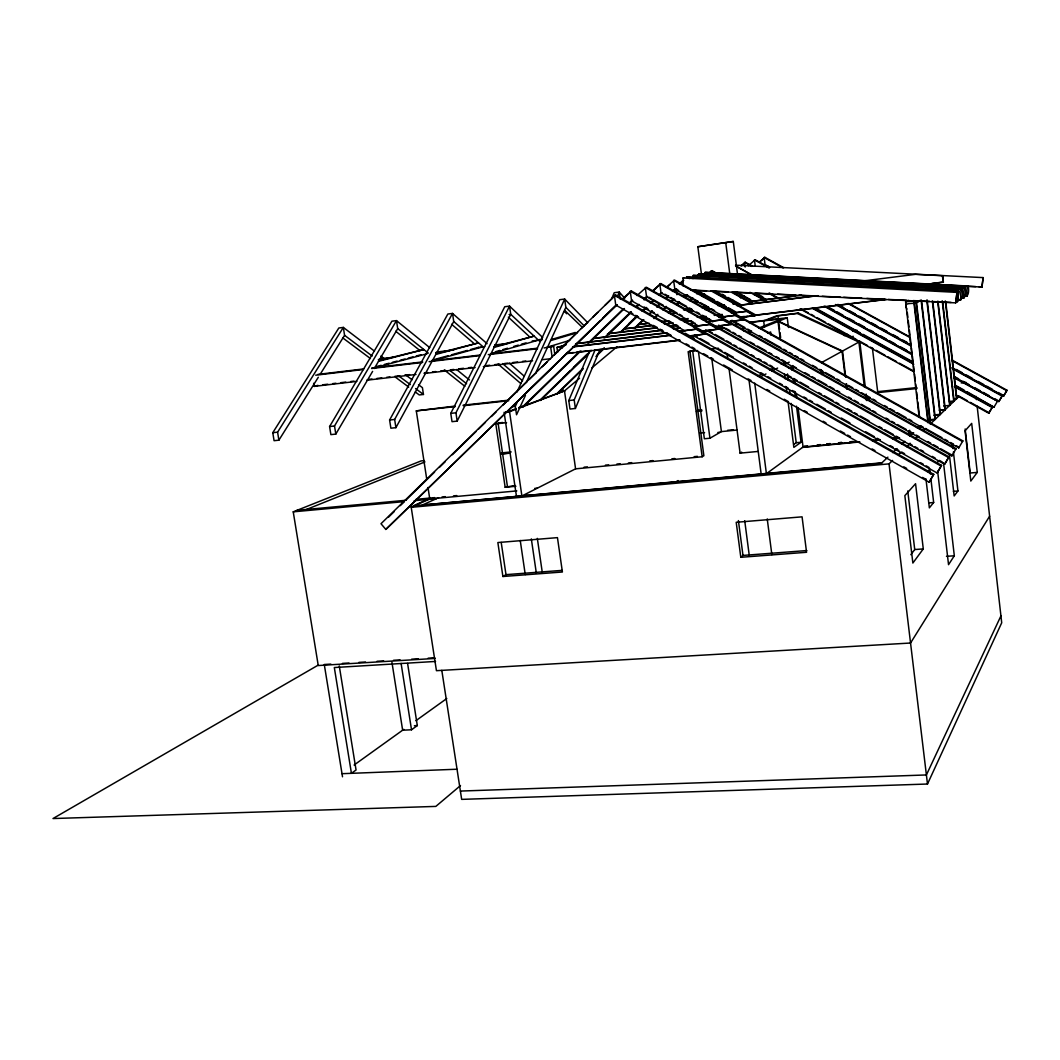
<?xml version="1.0" encoding="UTF-8"?>
<svg xmlns="http://www.w3.org/2000/svg" width="1060" height="1060" viewBox="0 0 1060 1060"><rect width="100%" height="100%" fill="white"/><g stroke="black" fill="none" stroke-linecap="round" stroke-linejoin="round"><path stroke-width="1.5" d="M955.696 302.868L956.994 292.388L955.696 302.868L690.935 290.241M958.836 291.354L957.551 301.755L958.836 291.354L686.376 277.124M960.81 299.794C960.002 274.103 966.866 303.889 957.511 299.635M963.871 297.94C963.076 272.526 969.874 302.047 960.585 297.781M966.985 296.071C966.19 270.936 972.934 300.192 963.686 295.912M981.957 287.035L983.124 277.601L981.957 287.035L960.598 286.081M589.254 351.947L568.783 400.561L569.989 409.054L575.394 408.471L599.96 349.482M575.394 408.471L574.189 399.964L595.124 349.826M617.331 296.628L619.225 292.07L624.724 298.218M611.66 298.787L614.217 292.719L619.225 292.07L620.193 299.052M525.442 395.367L516.538 414.765L515.319 406.364L517.373 401.886M526.29 382.514L564.675 299.066L587.743 322.73M535.711 372.988L565.841 307.347L564.675 299.066L559.773 299.688L516.935 392.041M441.808 670.384L461.67 799.372L927.487 784.029L1001.713 622.776L977.148 406.205M1000.931 615.9L926.4 774.953L460.384 791.065M457.178 421.111L510.734 314.316L509.542 306.128L504.732 306.738L450.765 413.374L452.024 421.668L457.178 421.111L455.933 412.804L509.542 306.128L542.693 337.504M395.91 427.67L453.733 321.524L452.527 313.429L447.837 314.025L389.603 420.012L390.875 428.2L395.91 427.67L394.651 419.468L452.527 313.429L487.07 343.665M933.158 475.039L614.416 295.303L615.754 305.068L929.156 482.181L933.754 474.35L615.595 294.998L380.99 523.719L385.827 529.43L616.947 304.75L385.827 529.43M933.754 474.35L929.156 482.181M693.531 335.728L937.106 472.985L941.558 465.38L631.389 291.01L621.995 299.357M941.558 465.38L937.106 472.985M705.589 329.952L944.619 464.267L948.965 456.873L646.375 287.233L637.033 295.541M948.965 456.873L944.619 464.267M718.614 325.155L951.853 455.893L956.08 448.685L660.817 283.577L652.708 290.718M731.016 320.597L958.744 447.903L962.851 440.894L674.597 280.105L666.515 287.22M955.63 394.903L988.781 413.228L992.412 407.027L954.795 386.277M988.781 413.228L992.412 407.027M954.981 385.694L993.975 407.212L997.526 401.157L954.04 377.201M953.921 376.843L998.838 401.581L1002.31 395.658L951.721 367.846M998.838 401.581L1002.31 395.658M953.019 368.231L1003.608 396.056L1007 390.252L951.893 360.002M1003.608 396.056L1007 390.252M429.75 347.667L396.48 320.61L391.895 321.193L329.594 426.531L330.879 434.626L335.808 434.096L372.617 371.371M374.286 368.522L397.712 328.613L396.48 320.61L334.523 425.988L335.808 434.096M989.629 516.207L910.553 643.023L436.442 670.688L411.214 507.303L428.889 499.339M374.445 351.125L343.334 327.421L338.829 327.99L272.778 432.692L274.076 440.695L278.886 440.178L318.305 377.267M320.054 374.471L344.579 335.331L343.334 327.421L277.587 432.175L278.886 440.178M943.519 462.889L954.318 555.771L948.541 564.675L937.649 471.382M923.287 548.908L912.872 563.045L904.842 495.643L915.562 483.718L923.287 548.908L914.727 549.557L910.845 554.685M977.267 472.389L970.814 481.068L965.064 430.81L971.689 423.391L977.267 472.389L970.192 473.012L965.156 428.969M953.417 451.918L957.935 490.979L954.159 495.947L949.362 454.475M930.865 478.683L933.661 502.506L929.355 507.873L925.95 478.868M951.853 455.893L952.37 455.296L940.816 448.83M958.744 447.903L959.234 447.346L956.345 445.743M993.975 407.212L966.945 391.683M956.08 448.685L955.577 449.268L659.797 283.841L661.016 292.878L712.85 321.935M962.851 440.894L962.387 441.437L673.63 280.344L674.809 289.168L725.252 317.377M997.526 401.157L953.867 377.718M936.696 463.193L938.71 460.928M927.566 471.594L929.753 469.156L930.309 473.913M950.555 445.929L952.476 443.782L953.046 448.658M388.437 517.24L394.36 511.45M400.269 505.66L403.82 502.188M406.192 499.869L434.587 472.098M439.317 467.46L445.226 461.67M452.328 454.727L475.993 431.579M478.365 429.26L485.453 422.317M491.376 416.527L496.106 411.903M503.208 404.96L526.86 381.812M529.231 379.493L536.333 372.55M542.243 366.76L546.973 362.136M554.208 355.06L577.74 332.032M581.291 328.56L587.2 322.77M593.123 316.993L597.853 312.356M604.955 305.412L615.595 294.998M524.091 394.863L558.302 361.486M561.84 358.042L567.736 352.291M577.17 343.082L599.589 321.22M603.127 317.761L616.099 305.108M623.134 299.052L631.389 291.01M523.057 406.351L579.674 351.284M587.929 343.255L623.307 308.844M629.203 303.107L632.317 300.126M523.176 407.014L580.867 350.9M589.121 342.883L624.433 308.526M629.15 303.942L632.688 300.51L631.561 300.815L630.25 291.301L941.002 466.016M562.847 377.863L569.935 370.974M573.486 367.542L587.677 353.775M608.957 333.145L627.878 314.793M636.146 306.764L638.517 304.472M644.427 298.748L646.799 296.442M540.335 399.805L591.082 350.582M604.067 337.994L631.217 311.653M635.934 307.082L638.292 304.79M644.202 299.066L647.62 296.482L644.082 299.914M653.728 290.453L660.817 283.577M540.375 400.494L588.697 353.629M605.194 337.636L631.124 312.488M637.02 306.777L639.379 304.485M628.593 323.896L636.888 315.867M557.004 393.485L583.013 368.337M597.191 354.623L604.279 347.759M620.829 331.753L636.199 316.887M642.108 311.176L645.646 307.744M650.376 303.173L653.927 299.741M658.658 295.17L662.036 292.613L659.678 294.892M667.495 286.969L669.867 284.676M556.99 394.188L582.96 369.079M595.945 356.518L604.2 348.541M620.723 332.562L637.245 316.582M643.155 310.871L646.693 307.44M651.41 302.882L653.768 300.603M679.248 284.014L682.812 280.569M680.176 283.762L683.74 280.33M634.529 328.03L642.824 320.027M648.746 314.316L652.298 310.885M657.041 306.313L659.413 304.021M665.335 298.31L667.694 296.031M672.438 291.46L675.776 288.916L678.652 290.519M635.549 327.699L643.831 319.709M649.753 314.012L652.112 311.733M656.842 307.161L660.393 303.743M666.316 298.032L668.674 295.753M673.405 291.195L675.776 288.916M696.261 276.302L699.507 273.811L965.13 287.79M697.122 276.103L699.507 273.811M654.232 317.788L657.796 314.356M662.553 309.785L666.117 306.353M670.874 301.769L673.259 299.476M654.007 318.636L657.571 315.204M663.507 309.493L665.879 307.214M671.815 301.49L674.2 299.212M411.214 507.303L889.035 463.869L892.586 460.438M898.522 454.727L900.894 452.434M906.817 446.724L910.368 443.292M915.111 438.721L917.483 436.428M923.406 430.718L925.778 428.425M930.521 423.854L958.969 396.413M708.848 273.149L712.055 270.658L716.348 273.029M668.674 312.276L671.073 309.984M677.048 304.246L679.433 301.954M684.203 297.37L686.602 295.077M709.683 272.923L712.055 270.658M668.409 313.137L671.987 309.706M676.757 305.121L679.142 302.842M685.118 297.105L687.503 294.826M689.755 300.682L692.127 298.416M696.87 293.872L699.242 291.593M690.63 300.43L693.001 298.151M695.254 303.332L697.639 301.053M702.409 296.495L704.794 294.216M741.006 265.861L745.326 262.244L752.573 266.245M741.748 265.662L745.326 262.244M748.466 265.649L755.157 259.766L769.613 267.716M759.344 262.058L764.83 257.328L783.671 267.677M761.226 260.747L764.83 257.328M887.896 457.151L881.469 463.207L422.304 505.05L438.601 497.657M892.706 452.62L896.985 448.592M901.769 444.1L904.723 441.318M910.129 436.23L913.707 432.864M918.477 428.373L920.875 426.12M740.808 557.295L806.567 552.286L802.076 516.843L736.21 522.288L740.808 557.295L742.981 555.427L806.832 550.551M460.504 785.566L435.819 806.408L53 818.545L317.854 665.322M579.515 378.274L564.49 390.901L575.58 468.838L521.891 495.974L509.555 411.704L516.154 409.2M592.023 367.754L617.066 346.713M858.693 441.728L803.056 447.042L766.406 473.688L754.733 383.124M867.557 400.031L870.114 398.176M391.948 662.328L402.641 730.207L411.518 729.783L417.309 725.583L407.596 663.467M354.106 765.029L403.807 729.36M415.891 720.694L446.79 698.527M796.51 406.179L801.055 442.245L793.861 447.373L788.07 401.7M793.781 444.418L796.206 442.709L801.055 442.245M729.015 368.443L740.079 453.15L741.669 452.13M675.26 482.313L678.069 480.564M502.904 576.508L562.409 572.002L557.454 537.632L497.856 542.548L502.904 576.508L505.991 574.652L561.986 570.386M575.58 468.838L702.157 456.767L703.866 455.734L689.914 350.953L694.671 350.409M692.67 350.873L704.357 438.774L709.935 438.231L721.409 431.606L737.217 430.029M821.394 362.679L859.792 341.558L865.357 387.509M850.491 337.676L853.207 336.258M919.802 300.444C915.919 306.433 902.113 299.688 906.909 309.123M789.077 368.125L791.555 366.839L791.966 370.112M854.121 331.594L856.917 330.163M846.98 334.099L844.171 335.53L847.152 335.198M852.598 331.224L855.407 329.779M760.139 376.936L765.956 373.968M771.786 371.013L777.603 368.058M783.433 365.091L789.249 362.136M757.847 376.035L762.233 373.822M769.56 370.139L773.946 367.926M781.273 364.229L785.659 362.017M919.139 416.977L905.598 301.835L908.447 300.404M923.472 284.61L943.162 282.198L942.764 275.719L915.535 274.341L859.329 281.443M506.574 422.715L495.802 423.854L505.156 487.269L515.041 485.48M914.979 289.009L885.643 287.233L880.728 287.843M922.266 285.524L893.58 283.815L887.034 284.623M429.22 498.65L413.135 505.885L881.894 462.809M885.643 287.233L881.92 287.83M893.58 283.815L888.24 284.597M767.89 333.118L770.646 331.965L771.057 335.212M760.232 328.653L787.236 317.748L788.468 327.5M787.236 317.748L767.215 320.133L777.96 315.933L798.577 313.164L859.792 341.558M306.486 509.462L424.954 461.921M751.553 330.972L748.651 332.138L751.434 331.806M758.748 328.083L782.201 318.662L749.181 322.611M434.984 658.445L318.252 665.548L293.236 511.834L421.111 460.928L424.384 460.596M508.071 411.704L515.716 408.815M518.777 407.663L565.033 390.703L519.175 408.06M693.147 338.723L694.194 338.325L685.343 333.344L684.283 333.714M688.655 336.232L706.053 333.913L691.319 335.662M701.919 331.303L719.303 328.998L702.886 330.945M714.89 326.52L732.049 324.254L719.064 325.804M728.671 321.803L744.213 319.723L729.558 321.485M741.496 317.444L756.231 315.257L713.155 291.275M743.537 316.993L744.372 316.688M678.426 331.541L697.387 329.037L679.46 331.184M693.478 326.56L710.836 324.254L692.829 326.414M708.252 321.71L723.794 319.63L705.947 321.776M718.918 317.51L736.144 315.217L719.819 317.205M732.076 313.243L747.538 311.163L731.307 313.137M426.769 479.372L416.288 410.882L454.939 406.086M561.071 348.342L562.343 347.945M557.626 352.264L556.937 347.442L566.265 344.699M560.13 347.057L564.688 345.639M544.125 347.958L553.651 346.275L554.804 354.332M547.596 347.097L569.737 340.366M551.809 339.372L575.262 332.456M550.577 340.604L576.984 332.8M495.219 351.787L499.83 350.449M502.917 349.561L507.541 348.223M513.702 346.448L518.327 345.109M521.414 344.222L526.025 342.883M490.899 353.868L538.387 340.101M682.852 295.965L686.032 295.051M683.7 296.111L686.867 295.197M696.367 292.481L699.547 291.566M494.145 347.402L534.121 336.113L493.867 346.7M432.268 360.108L448.208 355.696M451.401 354.822L467.341 350.409M470.534 349.535L478.497 347.335M432.321 360.85L483.055 346.779M313.654 383.296L314.157 386.383L317.947 385.35M435.779 353.722L478.537 342.883L435.806 354.438M782.916 267.796L764.154 257.5L765.081 264.881L768.646 266.285M677.009 289.353L673.829 290.215L676.28 289.897L676.929 294.72M376.419 366.588L381.189 365.316M384.369 364.468L389.152 363.209M392.333 362.361L397.102 361.089M400.283 360.241L405.066 358.969M408.246 358.134L413.016 356.862M416.196 356.014L420.979 354.742M374.763 367.714L427.034 353.788M378.513 361.341L423.854 349.535L378.526 360.678M683.197 286.054L683.051 277.972L683.74 277.786M692.975 278.647L693.585 275.308L962.082 289.512M704.926 275.56L705.51 272.287L968.231 286.028M701.481 274.447L697.838 246.742L733.281 241.455L737.442 273.732M697.838 246.742L733.281 241.455M509.105 314.529L510.734 314.316L539.567 341.188M739.019 296.177L742.265 295.767M753.62 294.349L756.866 293.951M695.082 301.888L698.368 301.477M739.429 296.363L744.358 295.753M754.203 294.534L758.033 293.938M684.164 309.626L690.709 308.818M702.157 307.413L707.06 306.804M718.521 305.386L721.794 304.988M733.242 303.571L736.514 303.173M749.606 301.557L795.411 295.912M668.754 311.653L673.67 311.044M683.501 309.838L690.047 309.03M701.508 307.612L708.067 306.804M717.898 305.598L724.444 304.79M732.632 303.783L737.548 303.173M749.009 301.755L801.426 295.303M671.192 313.575L676.108 312.978M689.199 311.362L692.471 310.964M705.576 309.348L710.478 308.752M721.939 307.347L725.212 306.936M736.673 305.532L813.616 296.084M670.503 313.786L677.062 312.991M688.523 311.574L693.439 310.977M704.913 309.573L711.472 308.765M722.947 307.347L726.219 306.95M737.694 305.545L818.002 295.674M932.018 283.431L943.493 282.026M638.822 324.373L646.931 323.393M661.533 321.617L668.025 320.822M679.38 319.444L685.873 318.662M697.228 317.271L703.721 316.49M715.076 315.111L719.952 314.515M637.815 324.691L649.197 323.3M662.195 321.723L668.701 320.941M680.069 319.55L688.205 318.57M697.957 317.377L706.079 316.397M714.201 315.403L722.324 314.423M625.095 328.666L651.224 325.5M664.289 323.923L670.821 323.128M683.885 321.551L688.788 320.955M701.853 319.378L706.755 318.782M624.048 328.998L653.49 325.433M666.581 323.843L673.126 323.048M684.574 321.67L691.12 320.875M702.568 319.497L709.113 318.702M380.05 358.876L394.81 357.087M437.449 351.933L453.839 349.946M494.834 344.99L507.952 343.4M539.116 339.637L542.389 339.24M378.354 359.525L389.802 358.147M435.633 352.609L448.725 351.032M478.192 347.468L484.738 346.673M494.556 345.494L504.388 344.301M532.213 340.936L542.031 339.757M740.927 316.874L744.199 316.49M750.758 315.695L885.073 299.49M741.96 316.9L747.34 316.331M750.162 315.92L886.266 299.503M740.688 317.337L755.422 315.562L710.836 290.731M608.572 333.516L655.636 327.845M670.238 326.082L675.114 325.5M689.715 323.737L692.962 323.34M607.473 333.86L656.233 327.977M670.874 326.215L677.366 325.433M688.748 324.069L695.254 323.287M798.577 313.164L776.702 315.787L763.65 320.875L764.472 327.368M594.62 338.18L660.088 330.336M673.193 328.759L679.738 327.977M593.467 338.551L662.328 330.296M673.802 328.918L680.361 328.123M905.598 301.835L913.68 300.868L927.937 422.715M748.797 322.333L764.83 320.425M576.812 343.427L664.805 332.933M317.868 374.405L363.712 368.933M371.901 367.952L422.662 361.897M432.493 360.731L479.968 355.06M491.429 353.695L537.274 348.223M547.106 347.057L553.651 346.275M575.593 343.811L666.992 332.906M315.708 375.187L363.368 369.503M371.583 368.522L422.529 362.454M429.101 361.672L480.034 355.59M488.262 354.623L537.553 348.74M558.527 346.938L563.403 346.368M717.686 327.99L722.589 327.407M556.937 347.442L563.39 346.673M719.263 328.229L724.179 327.646M573.818 346.58L668.939 335.291M572.572 346.978L671.139 335.278M566.914 353.311L573.433 352.543M576.706 352.158L591.387 350.423M594.647 350.038L679.513 340.061M565.656 353.709L680.069 340.26M322.863 384.78L327.779 384.21M332.681 383.627L335.954 383.243M340.869 382.673L345.772 382.09M350.688 381.52L353.96 381.136M368.681 379.414L371.967 379.029M376.87 378.46L381.785 377.877M386.688 377.307L389.961 376.923M394.876 376.34L399.779 375.77M404.695 375.2L409.597 374.617M424.331 372.895L427.604 372.51M432.52 371.941L435.792 371.557M440.695 370.974L445.611 370.404M450.513 369.834L453.786 369.45M458.702 368.867L463.617 368.297M468.52 367.727L471.793 367.343M486.527 365.607L489.8 365.223M494.702 364.653L499.618 364.083M504.52 363.5L507.793 363.116M512.709 362.546L517.625 361.977M522.527 361.394L525.8 361.009M314.157 386.383L356.862 381.375M366.707 380.222L415.984 374.458M424.199 373.504L475.118 367.542M483.333 366.588L532.61 360.824M542.468 359.671L550.683 358.704M697.679 350.555L688.152 351.655L702.157 456.767M710.385 349.084L718.322 348.17M418.528 384.7L422.423 387.668L423.457 394.466L419.257 394.943L415.308 391.988M463.154 405.172L507.541 400.296M416.288 410.882L455.217 406.603M463.326 405.715L508.734 400.733M272.778 432.692L277.587 432.175M329.594 426.531L334.523 425.988M389.603 420.012L394.651 419.468M450.765 413.374L455.933 412.804M512.669 406.642L515.319 406.364M568.783 400.561L574.189 399.964M505.805 411.956L510.112 411.492M505.474 412.141L509.555 411.704M502.665 422.49L498.067 422.98L507.382 486.195M696.884 410.472L701.799 409.955M877.481 391.67L916.887 387.562M961.221 382.951L966.15 382.435M696.447 411.466L701.905 410.896M877.402 392.65L916.979 388.543M953.934 398.745L956.862 398.454L945.825 302.352M953.616 399.063L956.544 398.759L945.308 300.921M949.694 401.554L952.635 401.25M949.362 401.859L953.788 401.409L942.207 300.762M943.678 405.993L949.667 405.384L937.676 301.424M501.367 452.911L511.198 451.931M699.785 433.103L704.569 432.626M727.597 430.32L733.507 429.764M502.122 453.773L510.35 452.951M939.226 410.207L943.784 409.756M501.446 454.011L509.661 453.19M717.858 432.453L720.376 432.202M940.392 410.392L944.95 409.942L932.323 300.801M935.794 414.765L940.432 414.301L927.169 300.046M933.887 415.255L940.074 414.645L926.784 300.258M930.68 419.627L933.807 419.323M930.296 419.985L935.013 419.522L921.06 299.781M826.893 443.941L830.179 443.61M916.516 427.458L919.788 427.14M908.168 433.182L911.428 432.877M910.169 434.03L913.428 433.712M584.1 467.182L587.372 466.864M605.419 465.141L608.705 464.837M616.907 464.042L620.179 463.737M628.394 462.955L631.667 462.637M649.714 460.914L653 460.596M671.908 458.794L674.849 458.516M694.194 456.661L697.414 456.356M804.315 446.101L807.508 445.796M817.128 444.922L820.4 444.604M826.946 443.981L830.219 443.663M849.842 441.795L853.115 441.477M894.004 437.568L897.277 437.263M740.079 453.15L757.794 451.467M871.784 440.483L879.959 439.701M893.05 438.456L899.596 437.833M802.539 447.413L859.872 441.954M872.99 440.695L879.535 440.072M892.639 438.827L899.198 438.204M505.156 487.269L515.902 486.262M296.999 510.337L406.179 500.254M415.984 499.353L434.759 497.617M442.02 496.941L445.293 496.636M453.481 495.881L456.754 495.576M534.757 488.382L537.42 488.13M516.803 490.912L429.764 498.942L428.015 487.52M293.236 511.834L404.363 501.605M414.168 500.691L436.415 498.65M524.779 495.815L528.039 495.524M953.377 491.363L957.935 490.979M928.745 502.917L933.661 502.506M946.487 556.341L954.318 555.771M330.879 664.103L324.281 664.501L342.512 776.794M342.42 663.401L349.005 663.003M358.903 662.394L365.488 661.996M377.029 661.294L383.627 660.883M393.525 660.287L400.11 659.89M411.651 659.188L418.25 658.777M428.134 658.18L434.733 657.783M435.541 661.44L334.324 667.535L351.43 773.336L356.054 769.984L339.266 665.918M414.367 725.729L417.309 725.583M342.009 773.694L456.886 769.229M967.369 286.2L975.637 286.571M978.937 286.717L982.249 286.863M940.883 285.193L950.74 285.644M964.017 295.714L967.316 295.873M960.917 297.582L964.216 297.741M957.842 299.423L961.155 299.582M693.306 290.135L706.53 290.771M711.485 290.996L728.008 291.791M732.963 292.03L751.142 292.891M756.098 293.13L772.621 293.911M777.59 294.15L795.755 295.024M799.068 295.17L817.247 296.045M822.202 296.283L840.381 297.144M843.68 297.303L861.86 298.165M866.815 298.403L884.994 299.264M888.306 299.423L906.486 300.298M913.097 300.603L929.62 301.398M932.919 301.557L951.098 302.418M735.613 265.185L983.124 277.601M704.874 272.447L967.899 286.213M964.799 287.976L698.858 273.97L703.124 276.342M692.922 275.467L961.738 289.711M958.492 291.553L686.615 277.058L689.358 278.581M683.051 277.972L956.994 292.388M797.544 313.575L858.905 342.049L864.351 386.979M848.928 303.491L909.838 336.921M847.881 303.465L909.957 337.531M951.814 360.519L1006.669 390.623M837.943 304.392L843.707 307.559M849.484 310.739L855.261 313.919M859.594 316.291L865.357 319.471M871.135 322.651L876.912 325.817M881.244 328.202L887.021 331.382M892.785 334.549L898.562 337.729M902.895 340.101L907.228 342.486M956.305 369.476L962.082 372.643M966.415 375.028L972.179 378.208M977.956 381.375L983.733 384.555M986.621 386.145L992.399 389.311M998.162 392.492L1003.939 395.671M765.081 264.881L769.428 267.266M837.36 304.631L911.096 345.176M837.546 305.068L911.255 345.587M768.924 267.902L754.455 259.952L755.223 265.981M835.505 304.511L910.779 345.904M952.754 368.986L1001.965 396.042M828.456 307.148L834.246 310.328M837.148 311.931L842.925 315.111M848.715 318.305L854.506 321.485M858.852 323.883L864.629 327.063M870.419 330.256L873.308 331.846M880.542 335.834L886.332 339.014M889.234 340.618L895.011 343.798M900.801 346.991L906.591 350.171M954.331 376.472L958.677 378.87M963.01 381.255L968.8 384.449M974.59 387.629L980.381 390.822M983.269 392.412L989.06 395.605M994.85 398.785L999.183 401.183M826.416 306.605L911.905 353.695M825.051 306.154L912.011 354.053M751.805 266.418L744.597 262.43L745.193 267.054M823.978 306.168L912.011 354.663M815.538 308.129L860.23 332.8M863.118 334.39L912.143 361.447M955.404 385.31L964.057 390.08M814.901 308.394L913.111 362.586M812.98 308.023L912.819 363.116M735.521 265.888L751.46 274.686M812.331 308.288L913.773 364.269M954.358 386.661L992.041 407.464M736.806 266.669L752.428 275.295M800.989 308.765L808.223 312.766M811.125 314.369L814.014 315.959M816.915 317.563L825.594 322.373M828.496 323.962L855.99 339.173M858.891 340.777L867.57 345.573M870.472 347.176L873.361 348.78M876.262 350.37L884.941 355.18M887.843 356.783L896.521 361.579M899.423 363.183L913.892 371.185M958.77 395.99L967.449 400.786M970.351 402.389L989.165 412.791M799.956 308.831L913.826 371.795M769.441 293.063L779.458 298.602M768.712 293.315L777.311 298.072M755.74 292.984L762.803 296.893M754.985 293.223L766.301 299.49M753.567 293.647L766.446 300.788M715.513 273.255L711.22 270.87L711.578 273.613M749.923 292.308L764.26 300.258M736.223 291.685L750.652 299.702M735.428 291.937L752.772 301.57M732.513 292.136L752.613 303.293M698.633 274.036L702.939 276.421M731.692 292.388L751.818 303.571M722.218 294.243L725.106 295.846M727.981 297.449L740.94 304.657M715.606 291.288L741.563 305.744M746.704 311.454L754.614 315.853M699.918 291.897L714.254 299.887M717.116 301.49L725.729 306.287M728.591 307.89L735.759 311.892M694.711 289.751L736.356 312.978M735.282 315.535L743.365 320.04M687.278 295.342L697.361 300.974M700.236 302.577L708.862 307.413M711.75 309.017L714.625 310.62M731.89 320.279L744.835 327.514M747.711 329.117L750.599 330.733M759.225 335.556L762.1 337.159M764.989 338.776L780.809 347.627M783.685 349.23L786.56 350.833M789.448 352.45L792.323 354.053M795.199 355.67L798.074 357.273M800.949 358.876L803.838 360.493M812.463 365.316L816.783 367.727M819.658 369.33L822.533 370.947M825.409 372.55L834.048 377.373M836.923 378.99L839.798 380.593M848.437 385.416L852.757 387.841M855.632 389.444L858.507 391.047M861.383 392.664L870.021 397.487M872.897 399.09L875.772 400.707M884.411 405.529L887.286 407.133M890.162 408.749L894.481 411.161M897.356 412.764L905.995 417.587M908.87 419.203L911.746 420.807M920.385 425.63L923.26 427.246M926.135 428.85L941.969 437.7M944.844 439.304L947.719 440.92M950.595 442.524L953.47 444.127M722.88 319.948L731.162 324.585M664.925 294.229L667.813 295.846M670.702 297.462L675.034 299.887M677.923 301.517L686.588 306.366M689.477 307.983L692.365 309.613M696.698 312.037L699.587 313.654M702.475 315.27L711.141 320.133M725.583 328.229L729.916 330.654M732.804 332.27L735.693 333.887M738.581 335.503L741.47 337.12M750.149 341.983L754.481 344.407M757.37 346.024L766.035 350.886M768.924 352.503L771.812 354.119M776.145 356.558L779.034 358.174M781.922 359.791L784.811 361.407M793.476 366.27L796.365 367.886M805.03 372.736L809.363 375.174M812.251 376.79L815.14 378.407M818.029 380.023L826.694 384.886M829.582 386.502L833.915 388.927M836.804 390.544L839.692 392.16M848.371 397.023L851.26 398.639M854.148 400.256L858.481 402.694M861.369 404.31L870.035 409.16M872.923 410.776L875.812 412.406M885.921 418.064L888.81 419.68M891.698 421.31L894.587 422.927M897.476 424.543L906.141 429.393M909.029 431.022L913.362 433.447M916.251 435.064L919.139 436.68M927.805 441.543L930.693 443.159M933.582 444.776L937.914 447.201M948.435 457.483L645.301 287.498L646.56 296.773L698.394 325.91M709.882 324.585L718.349 329.342M649.064 297.29L651.94 298.907M654.815 300.523L663.441 305.373M666.316 306.989L670.622 309.414M673.497 311.017L676.373 312.634M679.248 314.25L682.123 315.867M690.749 320.716L693.624 322.333M709.431 331.21L712.307 332.827M715.182 334.443L723.808 339.293M726.683 340.896L730.989 343.321M733.865 344.937L736.74 346.554M739.615 348.17L748.241 353.02M751.116 354.636L753.991 356.24M758.297 358.664L761.173 360.281M764.048 361.897L766.923 363.514M769.798 365.13L772.674 366.747M787.05 374.816L791.356 377.241M794.231 378.857L797.107 380.474M799.982 382.09L808.608 386.94M818.664 392.584L821.54 394.201M824.415 395.817L833.041 400.667M835.916 402.283L838.791 403.886M847.417 408.736L851.723 411.161M854.598 412.777L857.474 414.394M860.349 416.01L868.975 420.846M879.031 426.504L881.907 428.121M884.782 429.737L893.408 434.574M896.283 436.19L899.158 437.807M909.228 443.464L912.09 445.081M914.965 446.697L917.841 448.314M920.716 449.917L923.591 451.533M932.217 456.383L935.092 458M939.412 460.424L942.287 462.041M696.38 329.408L705.059 334.284M644.188 306.989L648.508 309.427M651.383 311.044L654.258 312.66M668.648 320.769L672.967 323.207M675.843 324.824L678.718 326.44M694.538 335.357L697.414 336.974M700.302 338.604L708.928 343.466M718.998 349.137L721.873 350.754M724.749 352.384L733.387 357.246M743.457 362.917L746.333 364.534M749.208 366.15L752.083 367.78M760.722 372.643L763.597 374.259M767.904 376.697L770.792 378.314M779.418 383.177L782.293 384.793M785.168 386.423L788.044 388.04M792.363 390.477L795.238 392.094M803.878 396.957L806.753 398.573M809.628 400.203L812.503 401.819M816.823 404.244L825.448 409.107M828.337 410.737L831.212 412.353M841.282 418.024L849.908 422.887M865.728 431.804L874.367 436.667M877.243 438.283L880.118 439.913M890.188 445.584L893.063 447.201M895.938 448.83L898.827 450.447M901.702 452.063L904.577 453.693M920.398 462.597L923.273 464.227M926.162 465.843L929.037 467.473M631.561 300.815L684.879 330.866M629.918 312.077L632.793 313.707M635.682 315.337L638.57 316.966M654.417 325.923L657.306 327.553M660.194 329.183L663.07 330.813M667.402 333.251L670.278 334.88M686.138 343.837L689.026 345.467M691.902 347.097L694.79 348.727M703.429 353.616L707.762 356.054M710.637 357.684L713.526 359.313M723.622 365.011L732.261 369.9M748.121 378.857L751.01 380.487M766.857 389.457L769.745 391.074M784.162 399.223L788.481 401.674M804.341 410.631L807.23 412.26M823.09 421.217L825.965 422.847M840.381 430.996L844.701 433.434M847.589 435.064L850.478 436.693M872.102 448.91L874.977 450.54M903.809 466.824L906.697 468.454M922.544 477.411L925.433 479.041M342.711 337.875L370.43 358.532M395.512 377.227L408.709 387.072M344.579 335.331L372.179 356.027M398.481 375.743L410.313 384.608M415.573 388.556L423.457 394.466M380.924 356.054L384.82 359.022M405.569 374.829L412.048 379.758M395.685 331.237L420.025 350.608M444.365 369.98L464.863 386.304M397.712 328.613L428.333 353.126M450.023 370.496L466.599 383.773M456.608 369.516L469.394 379.93M451.56 324.267L474.204 343.652M498.094 364.11L520.738 383.481M453.733 321.524L483.784 347.402M502.559 363.58L522.593 380.832M509.29 363.09L524.091 376.048M508.35 317.165L530.093 337.279M564.715 310.394L581.953 326.997M564.41 311.441L566.729 313.76M565.841 307.347L584.245 325.937M401.104 663.401L411.518 729.783M501.208 542.428L505.991 574.652M504.109 412.287L516.472 496.477M520.235 540.454L525.256 574.573M537.327 538.374L542.336 572.745M531.325 538.877L536.347 573.195M550.697 347.176L552.088 356.889M562.661 387.695L563.125 390.915M738.396 520.566L742.981 555.427M704.052 293.991L704.476 297.25M705.549 305.399L705.987 308.659M711.724 358.028L721.409 431.606M698.487 351.854L709.935 438.231M767.241 518.936L771.852 554.632M749.062 380.46L761.173 474.164M725.769 242.978L729.81 274.103M733.202 300.311L733.626 303.584M736.17 323.181L736.594 326.427M727.107 353.775L727.743 358.664M744.716 520.712L749.221 555.149M739.946 293.09L740.569 297.926M743.073 327.553L743.497 330.813M792.774 365.541L793.397 370.43M794.417 378.592L795.04 383.481M796.272 393.26L796.895 398.149M798.127 407.928L803.056 447.042M792.999 378.314L793.622 383.23M794.655 391.418L795.278 396.347M787.5 373.928L788.335 380.474M789.567 390.305L789.991 393.578M791.224 403.409L796.206 442.709M777.96 315.933L778.371 319.192M779.617 329.395L778.583 321.246L842.528 351.046L845.734 377.227M780.028 332.654L780.637 337.557M780.292 339.438L778.013 321.471L842.038 351.324L845.058 375.889M784.559 373.968L785.182 378.857M786.215 387.019L786.825 391.908M846.052 384.078L846.662 388.993M822.388 370.735L822.785 373.955M821.103 369.741L821.699 374.577M866.153 394.068L866.947 400.627M865.318 395.009L865.901 399.819M846.542 383.76L847.139 388.675M889.035 463.869L927.487 784.029M872.433 348.316L877.773 392.611M907.28 312.382L907.863 317.271M908.248 320.517L909.003 327.036M909.387 330.296L909.97 335.185M910.354 338.431L911.11 344.95M911.494 348.21L912.077 353.099M912.461 356.345L913.216 362.865M913.601 366.124L914.184 371.013M914.568 374.259L915.323 380.779M915.707 384.038L916.29 388.927M916.662 392.187L917.43 398.692M917.814 401.952L919.537 416.606M909.679 430.254L910.368 436.005M908.738 431.128L909.255 435.448M907.758 490.966L914.727 549.557M921.644 301.212L935.384 419.164M916.476 302.18L930.68 423.708M916.065 302.392L930.296 424.079M914.396 303.279L928.335 422.344M942.433 275.878L943.162 282.198M942.764 302.378L954.119 401.104M938.021 301.226L949.999 405.066M932.879 302.232L945.295 409.61M976.035 396.36L976.406 399.633M841.68 442.47L838.394 442.802L841.667 442.576"/></g></svg>
